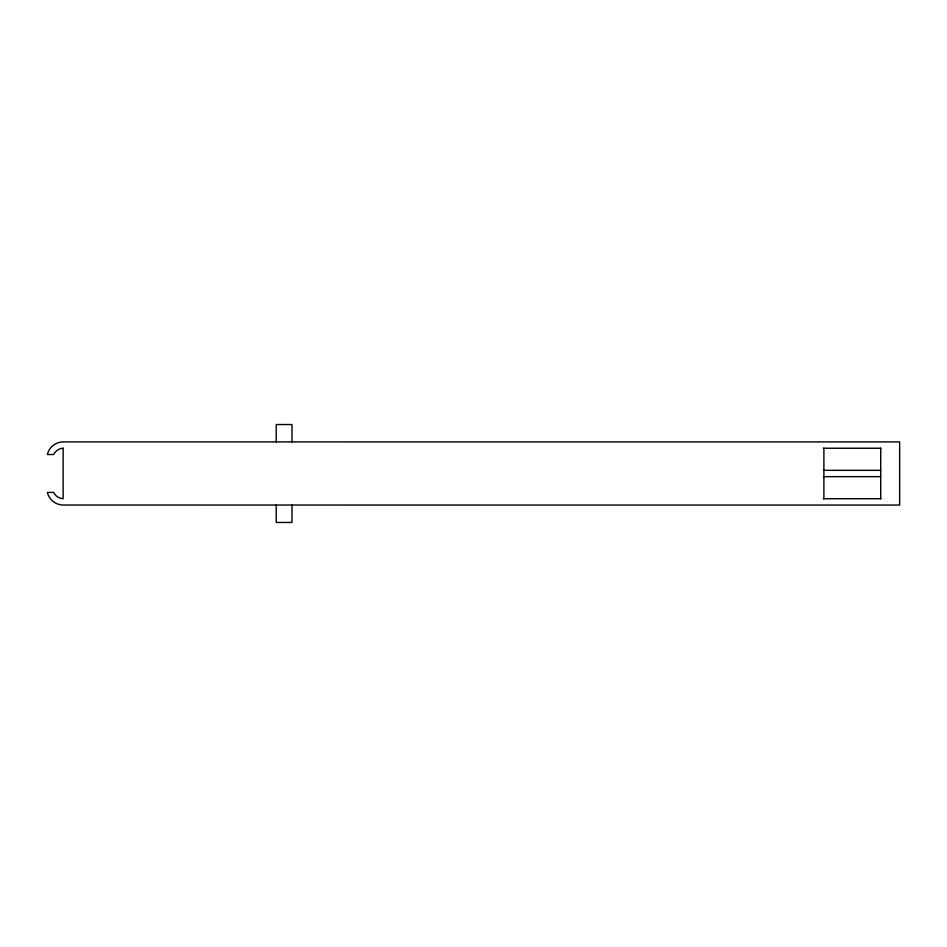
<?xml version="1.0" encoding="UTF-8"?>
<svg xmlns="http://www.w3.org/2000/svg" width="947" height="947" viewBox="0 0 947 947"><rect width="100%" height="100%" fill="white"/><g stroke="black" fill="none" stroke-linecap="round" stroke-linejoin="round"><path stroke-width="1.42" d="M276.204 441.906L276.204 424.54L291.996 424.54L291.996 441.906M823.89 498.738L823.89 448.239M880.71 498.738L880.71 448.239M823.239 448.239L880.911 448.239M823.89 470.328L880.71 470.328M823.89 476.649L880.71 476.649M823.239 498.738L880.911 498.738M276.204 505.071L276.216 522.46L291.996 522.46L291.996 505.094M63.129 448.203L63.129 498.714A11.044 11.044 0 0 1 53.659 492.404L47.35 492.404A16.442 16.442 0 0 0 63.129 505.035L899.65 505.059L899.65 441.918L63.129 441.894A16.442 16.442 0 0 0 47.35 454.524L53.659 454.524A11.044 11.044 0 0 1 63.129 448.215"/></g></svg>
